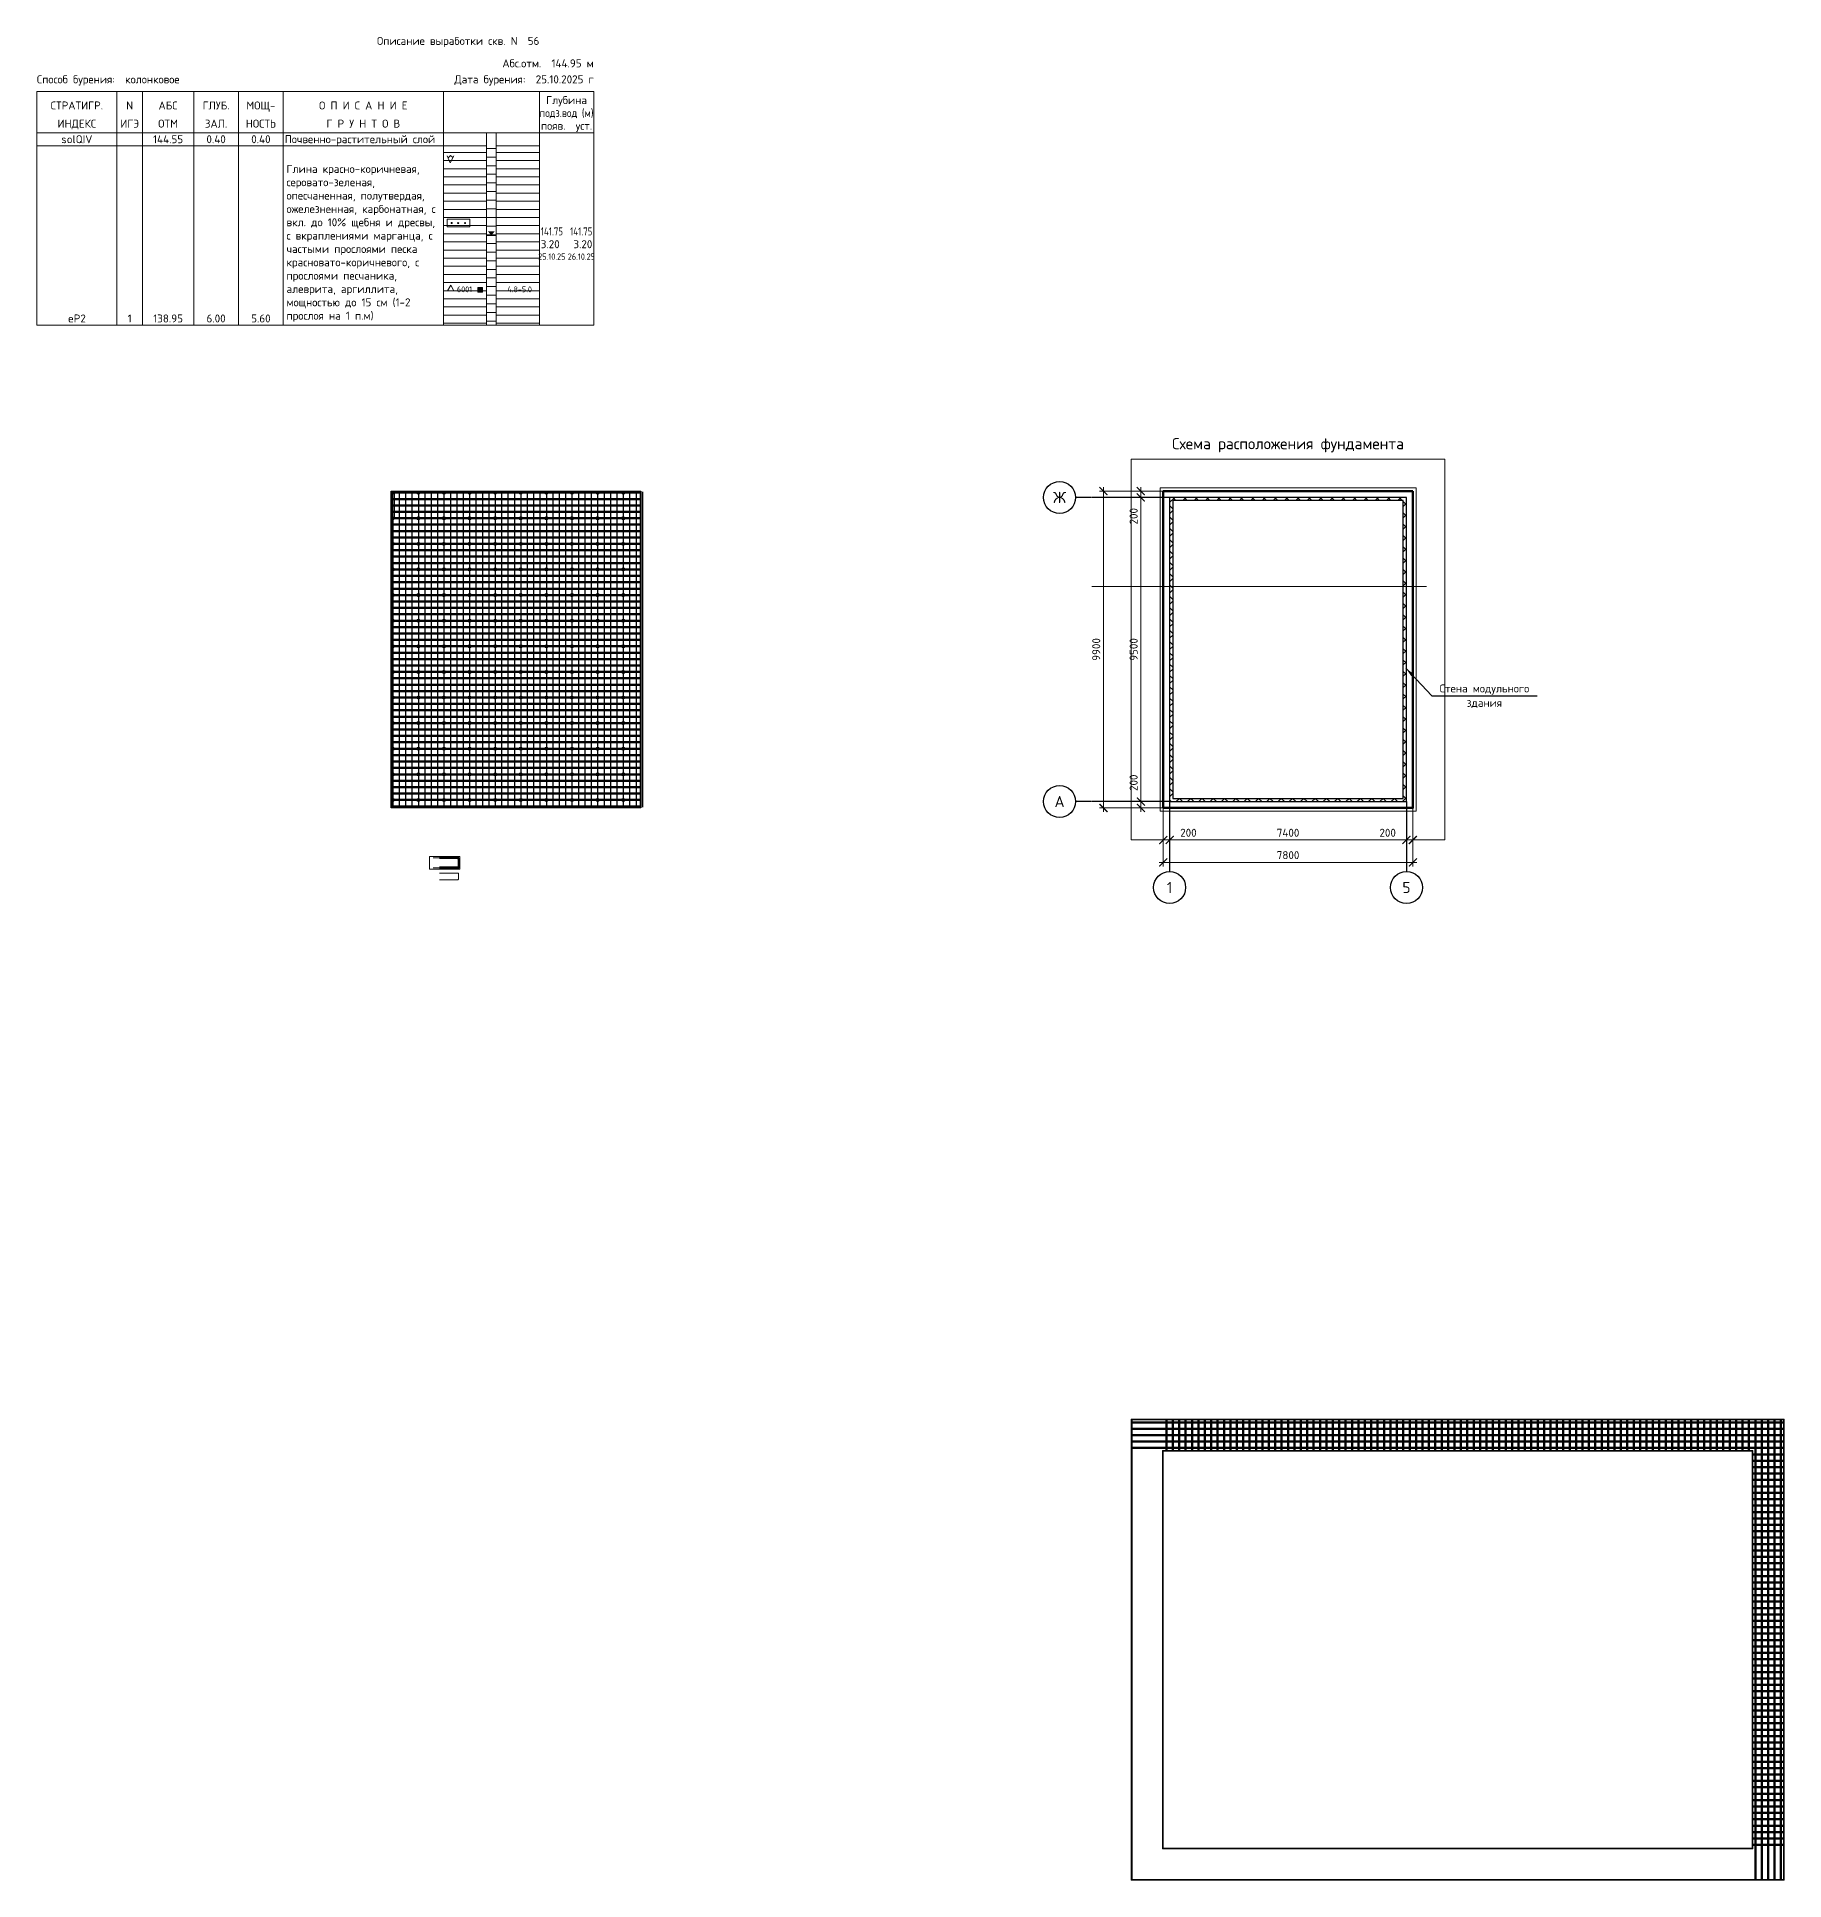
# Model space of a CAD drawing. Header units: millimetres. Extents: x 5081202 to 5184016, y -1127120 to -1055105.
# Drawn here: x 5081202 to 5135795, y -1127120 to -1069538 of the extents above; entities that cross this region are included whole.
import ezdxf
from ezdxf.enums import TextEntityAlignment as Align

# ---------------------------------------------------------------- set-up
doc = ezdxf.new("R2010")
doc.units = ezdxf.units.MM
doc.linetypes.add('ГОСТ 2.303 5', pattern=[24, 20, -1.5, 1, -1.5])
doc.layers.get('Defpoints').update_dxf_attribs({"color": 3})
for name, color, linetype in [('Probe', 7, 'Continuous'), ('Skv', 7, 'Continuous'), ('Table', 7, 'Continuous'), ('Water', 7, 'Continuous'), ('СПДС_Оси', 7, 'ГОСТ 2.303 5')]:
    doc.layers.add(name, color=color, linetype=linetype)
for name, color, linetype, lineweight in [('арматура', 7, 'Continuous', 50), ('второстепенные', 7, 'Continuous', 25), ('металл', 7, 'Continuous', 40), ('основная', 7, 'Continuous', 50), ('СПДС_ВЫНОСКИ', 7, 'Continuous', 18), ('СПДС_РАЗМЕРЫ', 7, 'Continuous', 18), ('текст', 7, 'Continuous', 20), ('тонкая', 7, 'Continuous', 20), ('Фундамент', 7, 'Continuous', 53), ('штриховка', 7, 'Continuous', 9)]:
    doc.layers.add(name, color=color, linetype=linetype, lineweight=lineweight)
doc.layers.add('помощь', color=1, linetype='Continuous', lineweight=0, plot=False)
doc.styles.add('ISOCPEUR', font='isocpeur.ttf')
doc.styles.add('ВНИПИТЕКСТ', font='isocpeui.ttf')
doc.styles.add('ГОСТ 2.304', font='isocpeur.ttf')
doc.dimstyles.new('СПДС$0', dxfattribs={"dimscale": 100, "dimtxt": 2.5, "dimasz": 2.5, "dimexe": 1.25, "dimexo": 0.004, "dimgap": 1, "dimtad": 1, "dimdec": 0, "dimtxsty": 'ВНИПИТЕКСТ', "dimblk": 'ARCHTICK', "dimcen": 0, "dimdle": 1.25, "dimclrd": 256, "dimclre": 256, "dimclrt": 256, "dimadec": 0, "dimazin": 2, "dimtfac": 1, "dimtdec": 0, "dimtmove": 1, "dimatfit": 3, "dimldrblk": 'NONE', "dimfxl": 1, "dimlwd": -1, "dimlwe": -1, "dimarcsym": 0})

# ---------------------------------------------------------------- blocks, each defined once
blk = doc.blocks.new('_ArchTick')
at = {"color": 0, "linetype": 'ByBlock', "const_width": 0.15}
blk.add_lwpolyline([(-0.5, -0.5), (0.5, 0.5)], dxfattribs=at)
blk = doc.blocks.new('*D7')
at = {"layer": 'Defpoints', "color": 0, "linetype": 'Continuous', "ltscale": 0.166667, "transparency": 16777216}
for p in [(5115695, -1083926), (5116395, -1083726), (5116595, -1083926)]:
    blk.add_point(p, dxfattribs=at)
at = {"layer": 'СПДС_РАЗМЕРЫ', "linetype": 'Continuous', "ltscale": 0.166667, "transparency": 16777216}
for p, q in [((5115695, -1083601), (5115695, -1083926)), ((5116394, -1083726), (5115570, -1083726)), ((5116594, -1083926), (5115570, -1083926)), ((5115695, -1083926), (5115695, -1084851))]:
    blk.add_line(p, q, dxfattribs=at)
at = {"layer": 'СПДС_РАЗМЕРЫ', "linetype": 'Continuous', "ltscale": 0.166667, "transparency": 16777216, "xscale": 250, "yscale": 250, "zscale": 250}
for p, rotation in [((5115695, -1083726), 90), ((5115695, -1083926), 270)]:
    blk.add_blockref('_ArchTick', p, dxfattribs=dict(at, rotation=rotation))
at = {"layer": 'СПДС_РАЗМЕРЫ', "linetype": 'Continuous', "ltscale": 0.166667, "transparency": 16777216, "insert": (5115470, -1084514), "char_height": 250, "attachment_point": 5, "rotation": 90, "style": 'ГОСТ 2.304'}
blk.add_mtext('200', dxfattribs=at)
blk = doc.blocks.new('_NONE')
blk = doc.blocks.new('*D8')
at = {"layer": 'Defpoints', "color": 0, "linetype": 'Continuous', "ltscale": 0.166667, "transparency": 16777216}
for p in [(5116395, -1083726), (5114527, -1093626), (5116395, -1093626)]:
    blk.add_point(p, dxfattribs=at)
at = {"layer": 'СПДС_РАЗМЕРЫ', "linetype": 'Continuous', "ltscale": 0.166667, "transparency": 16777216}
for p, q in [((5114527, -1083601), (5114527, -1093751)), ((5116394, -1083726), (5114402, -1083726)), ((5116394, -1093626), (5114402, -1093626))]:
    blk.add_line(p, q, dxfattribs=at)
at = {"layer": 'СПДС_РАЗМЕРЫ', "linetype": 'Continuous', "ltscale": 0.166667, "transparency": 16777216, "xscale": 250, "yscale": 250, "zscale": 250}
for p, rotation in [((5114527, -1083726), 90), ((5114527, -1093626), 270)]:
    blk.add_blockref('_ArchTick', p, dxfattribs=dict(at, rotation=rotation))
at = {"layer": 'СПДС_РАЗМЕРЫ', "linetype": 'Continuous', "ltscale": 0.166667, "transparency": 16777216, "insert": (5114302, -1088676), "char_height": 250, "attachment_point": 5, "rotation": 90, "style": 'ГОСТ 2.304'}
blk.add_mtext('9900', dxfattribs=at)
blk = doc.blocks.new('*D9')
at = {"layer": 'Defpoints', "color": 0, "linetype": 'Continuous', "ltscale": 0.166667, "transparency": 16777216}
for p in [(5115695, -1083926), (5116595, -1083926), (5115866, -1093426)]:
    blk.add_point(p, dxfattribs=at)
at = {"layer": 'СПДС_РАЗМЕРЫ', "linetype": 'Continuous', "ltscale": 0.166667, "transparency": 16777216}
for p, q in [((5116594, -1083926), (5115570, -1083926)), ((5115695, -1093551), (5115695, -1083801)), ((5115866, -1093426), (5115570, -1093426))]:
    blk.add_line(p, q, dxfattribs=at)
at = {"layer": 'СПДС_РАЗМЕРЫ', "linetype": 'Continuous', "ltscale": 0.166667, "transparency": 16777216, "xscale": 250, "yscale": 250, "zscale": 250}
for p, rotation in [((5115695, -1083926), 90), ((5115695, -1093426), 270)]:
    blk.add_blockref('_ArchTick', p, dxfattribs=dict(at, rotation=rotation))
at = {"layer": 'СПДС_РАЗМЕРЫ', "linetype": 'Continuous', "ltscale": 0.166667, "transparency": 16777216, "insert": (5115470, -1088676), "char_height": 250, "attachment_point": 5, "rotation": 90, "style": 'ГОСТ 2.304'}
blk.add_mtext('9500', dxfattribs=at)
blk = doc.blocks.new('*D11')
at = {"layer": 'Defpoints', "color": 0, "linetype": 'Continuous', "ltscale": 0.166667, "transparency": 16777216}
for p in [(5116595, -1094411), (5123995, -1094411), (5123995, -1094626)]:
    blk.add_point(p, dxfattribs=at)
at = {"layer": 'СПДС_РАЗМЕРЫ', "linetype": 'Continuous', "ltscale": 0.166667, "transparency": 16777216}
for p, q in [((5116595, -1094411), (5116595, -1094751)), ((5123995, -1094411), (5123995, -1094751)), ((5116470, -1094626), (5124120, -1094626))]:
    blk.add_line(p, q, dxfattribs=at)
at = {"layer": 'СПДС_РАЗМЕРЫ', "linetype": 'Continuous', "ltscale": 0.166667, "transparency": 16777216, "xscale": 250, "yscale": 250, "zscale": 250, "rotation": 180}
blk.add_blockref('_ArchTick', (5116595, -1094626), dxfattribs=at)
at = {"layer": 'СПДС_РАЗМЕРЫ', "linetype": 'Continuous', "ltscale": 0.166667, "transparency": 16777216, "xscale": 250, "yscale": 250, "zscale": 250}
blk.add_blockref('_ArchTick', (5123995, -1094626), dxfattribs=at)
at = {"layer": 'СПДС_РАЗМЕРЫ', "linetype": 'Continuous', "ltscale": 0.166667, "transparency": 16777216, "insert": (5120295, -1094401), "char_height": 250, "attachment_point": 5, "style": 'ГОСТ 2.304'}
blk.add_mtext('7400', dxfattribs=at)
blk = doc.blocks.new('*D13')
at = {"layer": 'Defpoints', "color": 0, "linetype": 'Continuous', "ltscale": 0.166667, "transparency": 16777216}
for p in [(5116395, -1093626), (5116595, -1094411), (5116595, -1094626)]:
    blk.add_point(p, dxfattribs=at)
at = {"layer": 'СПДС_РАЗМЕРЫ', "linetype": 'Continuous', "ltscale": 0.166667, "transparency": 16777216}
for p, q in [((5116395, -1093627), (5116395, -1094751)), ((5116595, -1094411), (5116595, -1094751)), ((5116270, -1094626), (5116595, -1094626)), ((5116595, -1094626), (5117520, -1094626))]:
    blk.add_line(p, q, dxfattribs=at)
at = {"layer": 'СПДС_РАЗМЕРЫ', "linetype": 'Continuous', "ltscale": 0.166667, "transparency": 16777216, "xscale": 250, "yscale": 250, "zscale": 250, "rotation": 180}
blk.add_blockref('_ArchTick', (5116395, -1094626), dxfattribs=at)
at = {"layer": 'СПДС_РАЗМЕРЫ', "linetype": 'Continuous', "ltscale": 0.166667, "transparency": 16777216, "xscale": 250, "yscale": 250, "zscale": 250}
blk.add_blockref('_ArchTick', (5116595, -1094626), dxfattribs=at)
at = {"layer": 'СПДС_РАЗМЕРЫ', "linetype": 'Continuous', "ltscale": 0.166667, "transparency": 16777216, "insert": (5117182, -1094401), "char_height": 250, "attachment_point": 5, "style": 'ГОСТ 2.304'}
blk.add_mtext('200', dxfattribs=at)
blk = doc.blocks.new('*D14')
at = {"layer": 'Defpoints', "color": 0, "linetype": 'Continuous', "ltscale": 0.166667, "transparency": 16777216}
for p in [(5124195, -1093626), (5123995, -1094411), (5123995, -1094626)]:
    blk.add_point(p, dxfattribs=at)
at = {"layer": 'СПДС_РАЗМЕРЫ', "linetype": 'Continuous', "ltscale": 0.166667, "transparency": 16777216}
for p, q in [((5124195, -1093627), (5124195, -1094751)), ((5123995, -1094411), (5123995, -1094751)), ((5123995, -1094626), (5123070, -1094626)), ((5124320, -1094626), (5123995, -1094626))]:
    blk.add_line(p, q, dxfattribs=at)
at = {"layer": 'СПДС_РАЗМЕРЫ', "linetype": 'Continuous', "ltscale": 0.166667, "transparency": 16777216, "xscale": 250, "yscale": 250, "zscale": 250, "rotation": 180}
blk.add_blockref('_ArchTick', (5123995, -1094626), dxfattribs=at)
at = {"layer": 'СПДС_РАЗМЕРЫ', "linetype": 'Continuous', "ltscale": 0.166667, "transparency": 16777216, "xscale": 250, "yscale": 250, "zscale": 250}
blk.add_blockref('_ArchTick', (5124195, -1094626), dxfattribs=at)
at = {"layer": 'СПДС_РАЗМЕРЫ', "linetype": 'Continuous', "ltscale": 0.166667, "transparency": 16777216, "insert": (5123407, -1094401), "char_height": 250, "attachment_point": 5, "style": 'ГОСТ 2.304'}
blk.add_mtext('200', dxfattribs=at)
blk = doc.blocks.new('*D15')
at = {"layer": 'Defpoints', "color": 0, "linetype": 'Continuous', "ltscale": 0.166667, "transparency": 16777216}
for p in [(5115695, -1093426), (5115866, -1093426), (5116395, -1093626)]:
    blk.add_point(p, dxfattribs=at)
at = {"layer": 'СПДС_РАЗМЕРЫ', "linetype": 'Continuous', "ltscale": 0.166667, "transparency": 16777216}
for p, q in [((5115695, -1093426), (5115695, -1092501)), ((5115866, -1093426), (5115570, -1093426)), ((5115695, -1093751), (5115695, -1093426)), ((5116394, -1093626), (5115570, -1093626))]:
    blk.add_line(p, q, dxfattribs=at)
at = {"layer": 'СПДС_РАЗМЕРЫ', "linetype": 'Continuous', "ltscale": 0.166667, "transparency": 16777216, "xscale": 250, "yscale": 250, "zscale": 250}
for p, rotation in [((5115695, -1093426), 90), ((5115695, -1093626), 270)]:
    blk.add_blockref('_ArchTick', p, dxfattribs=dict(at, rotation=rotation))
at = {"layer": 'СПДС_РАЗМЕРЫ', "linetype": 'Continuous', "ltscale": 0.166667, "transparency": 16777216, "insert": (5115470, -1092839), "char_height": 250, "attachment_point": 5, "rotation": 90, "style": 'ГОСТ 2.304'}
blk.add_mtext('200', dxfattribs=at)
blk = doc.blocks.new('*D16')
at = {"layer": 'Defpoints', "color": 0, "linetype": 'Continuous', "ltscale": 0.166667, "transparency": 16777216}
for p in [(5116395, -1093626), (5124195, -1093626), (5124195, -1095326)]:
    blk.add_point(p, dxfattribs=at)
at = {"layer": 'СПДС_РАЗМЕРЫ', "linetype": 'Continuous', "ltscale": 0.166667, "transparency": 16777216}
for p, q in [((5116395, -1093627), (5116395, -1095451)), ((5124195, -1093627), (5124195, -1095451)), ((5116270, -1095326), (5124320, -1095326))]:
    blk.add_line(p, q, dxfattribs=at)
at = {"layer": 'СПДС_РАЗМЕРЫ', "linetype": 'Continuous', "ltscale": 0.166667, "transparency": 16777216, "xscale": 250, "yscale": 250, "zscale": 250, "rotation": 180}
blk.add_blockref('_ArchTick', (5116395, -1095326), dxfattribs=at)
at = {"layer": 'СПДС_РАЗМЕРЫ', "linetype": 'Continuous', "ltscale": 0.166667, "transparency": 16777216, "xscale": 250, "yscale": 250, "zscale": 250}
blk.add_blockref('_ArchTick', (5124195, -1095326), dxfattribs=at)
at = {"layer": 'СПДС_РАЗМЕРЫ', "linetype": 'Continuous', "ltscale": 0.166667, "transparency": 16777216, "insert": (5120295, -1095101), "char_height": 250, "attachment_point": 5, "style": 'ГОСТ 2.304'}
blk.add_mtext('7800', dxfattribs=at)
blk = doc.blocks.new('*U33')
at = {"layer": 'арматура', "ltscale": 50}
blk.add_lwpolyline([(0, 475), (0, -475)], dxfattribs=at)
blk = doc.blocks.new('*U34')
at = {"layer": 'СПДС_РАЗМЕРЫ', "color": 0, "linetype": 'ByBlock', "lineweight": -2, "transparency": 16777216}
for p in [(-18200, 0), (-18000, 0), (-17800, 0), (-17600, 0), (-17400, 0), (-17200, 0), (-17000, 0), (-16800, 0), (-16600, 0), (-16400, 0), (-16200, 0), (-16000, 0), (-15800, 0), (-15600, 0), (-15400, 0), (-15200, 0), (-15000, 0), (-14800, 0), (-14600, 0), (-14400, 0), (-14200, 0), (-14000, 0), (-13800, 0), (-13600, 0), (-13400, 0), (-13200, 0), (-13000, 0), (-12800, 0), (-12600, 0), (-12400, 0), (-12200, 0), (-12000, 0), (-11800, 0), (-11600, 0), (-11400, 0), (-11200, 0), (-11000, 0), (-10800, 0), (-10600, 0), (-10400, 0), (-10200, 0), (-10000, 0), (-9800, 0), (-9600, 0), (-9400, 0), (-9200, 0), (-9000, 0), (-8800, 0), (-8600, 0), (-8400, 0), (-8200, 0), (-8000, 0), (-7800, 0), (-7600, 0), (-7400, 0), (-7200, 0), (-7000, 0), (-6800, 0), (-6600, 0), (-6400, 0), (-6200, 0), (-6000, 0), (-5800, 0), (-5600, 0), (-5400, 0), (-5200, 0), (-5000, 0), (-4800, 0), (-4600, 0), (-4400, 0), (-4200, 0), (-4000, 0), (-3800, 0), (-3600, 0), (-3400, 0), (-3200, 0), (-3000, 0), (-2800, 0), (-2600, 0), (-2400, 0), (-2200, 0), (-2000, 0), (-1800, 0), (-1600, 0), (-1400, 0), (-1200, 0), (-1000, 0), (-800, 0), (-600, 0), (-400, 0), (-200, 0), (0, 0)]:
    blk.add_blockref('*U33', p, dxfattribs=at)
blk = doc.blocks.new('*U35')
at = {"layer": 'арматура', "ltscale": 50}
blk.add_lwpolyline([(-475, 0), (475, 0)], dxfattribs=at)
blk = doc.blocks.new('*U36')
at = {"layer": 'СПДС_РАЗМЕРЫ', "color": 0, "linetype": 'ByBlock', "lineweight": -2, "transparency": 16777216}
for p in [(0, 0), (0, -200), (0, -400), (0, -600), (0, -800), (0, -1000), (0, -1200), (0, -1400), (0, -1600), (0, -1800), (0, -2000), (0, -2200), (0, -2400), (0, -2600), (0, -2800), (0, -3000), (0, -3200), (0, -3400), (0, -3600), (0, -3800), (0, -4000), (0, -4200), (0, -4400), (0, -4600), (0, -4800), (0, -5000), (0, -5200), (0, -5400), (0, -5600), (0, -5800), (0, -6000), (0, -6200), (0, -6400), (0, -6600), (0, -6800), (0, -7000), (0, -7200), (0, -7400), (0, -7600), (0, -7800), (0, -8000), (0, -8200), (0, -8400), (0, -8600), (0, -8800), (0, -9000), (0, -9200), (0, -9400), (0, -9600), (0, -9800), (0, -10000), (0, -10200), (0, -10400), (0, -10600), (0, -10800), (0, -11000), (0, -11200), (0, -11400), (0, -11600), (0, -11800), (0, -12000), (0, -12200)]:
    blk.add_blockref('*U35', p, dxfattribs=at)
blk = doc.blocks.new('IZ18')
at = {"color": 7, "linetype": 'Continuous', "lineweight": 0, "flags": 128}
for points in [[(-0.004, 0.224), (0.093, 0.004), (0.199, 0.221)], [(0.027, 0.157), (0.1, 0.234), (0.17, 0.164)]]:
    blk.add_lwpolyline(points, dxfattribs=at)
blk = doc.blocks.new('VK12')
at = {"color": 7, "linetype": 'Continuous', "lineweight": 0, "flags": 128}
blk.add_lwpolyline([(0.007, 0.007), (0.107, 0.182), (0.208, 0.007)], close=True, dxfattribs=at)
blk = doc.blocks.new('PR_KV')
at = {"linetype": 'Continuous', "lineweight": 0}
blk.add_hatch(color=256, dxfattribs=at).paths.add_polyline_path([(-0.077, 0.075), (0.077, 0.075), (0.077, -0.075), (-0.077, -0.075)])
at = {"color": 7, "linetype": 'Continuous', "lineweight": 0, "flags": 128}
blk.add_lwpolyline([(-0.077, 0.075), (0.077, 0.075), (0.077, -0.075), (-0.077, -0.075)], close=True, dxfattribs=at)
blk = doc.blocks.new('*U47')
at = {"ltscale": 50}
blk.add_lwpolyline([(-3875, 0), (3875, 0)], dxfattribs=at)
blk = doc.blocks.new('*U48')
at = {"layer": 'основная', "color": 0, "linetype": 'ByBlock', "lineweight": -2, "transparency": 16777216}
for p in [(0, 0), (0, -200), (0, -400), (0, -600), (0, -800), (0, -1000), (0, -1200), (0, -1400), (0, -1600), (0, -1800), (0, -2000), (0, -2200), (0, -2400), (0, -2600), (0, -2800), (0, -3000), (0, -3200), (0, -3400), (0, -3600), (0, -3800), (0, -4000), (0, -4200), (0, -4400), (0, -4600), (0, -4800), (0, -5000), (0, -5200), (0, -5400), (0, -5600), (0, -5800), (0, -6000), (0, -6200), (0, -6400), (0, -6600), (0, -6800), (0, -7000), (0, -7200), (0, -7400), (0, -7600), (0, -7800), (0, -8000), (0, -8200), (0, -8400), (0, -8600), (0, -8800), (0, -9000), (0, -9200), (0, -9400), (0, -9600), (0, -9800)]:
    blk.add_blockref('*U47', p, dxfattribs=at)
blk = doc.blocks.new('*U49')
at = {"layer": 'Defpoints', "ltscale": 50}
blk.add_lwpolyline([(0, 4925), (0, -4925)], dxfattribs=at)
blk = doc.blocks.new('*U50')
at = {"layer": 'СПДС_РАЗМЕРЫ', "color": 0, "linetype": 'ByBlock', "lineweight": -2, "transparency": 16777216}
for p in [(0, 0), (200, 0), (400, 0), (600, 0), (800, 0), (1000, 0), (1200, 0), (1400, 0), (1600, 0), (1800, 0), (2000, 0), (2200, 0), (2400, 0), (2600, 0), (2800, 0), (3000, 0), (3200, 0), (3400, 0), (3600, 0), (3800, 0), (4000, 0), (4200, 0), (4400, 0), (4600, 0), (4800, 0), (5000, 0), (5200, 0), (5400, 0), (5600, 0), (5800, 0), (6000, 0), (6200, 0), (6400, 0), (6600, 0), (6800, 0), (7000, 0), (7200, 0), (7400, 0), (7600, 0), (7800, 0)]:
    blk.add_blockref('*U49', p, dxfattribs=at)
blk = doc.blocks.new('*U51')
at = {"ltscale": 50}
blk.add_circle((0, 0), 50, dxfattribs=at)
blk = doc.blocks.new('*U52')
at = {"layer": 'помощь', "color": 0, "linetype": 'ByBlock', "lineweight": -2, "transparency": 16777216}
for p in [(0, 0), (800, 0), (1600, 0), (2400, 0), (3200, 0), (4000, 0), (4800, 0), (5600, 0), (6400, 0), (7200, 0), (0, -800), (800, -800), (1600, -800), (2400, -800), (3200, -800), (4000, -800), (4800, -800), (5600, -800), (6400, -800), (7200, -800), (0, -1600), (800, -1600), (1600, -1600), (2400, -1600), (3200, -1600), (4000, -1600), (4800, -1600), (5600, -1600), (6400, -1600), (7200, -1600), (0, -2400), (800, -2400), (1600, -2400), (2400, -2400), (3200, -2400), (4000, -2400), (4800, -2400), (5600, -2400), (6400, -2400), (7200, -2400), (0, -3200), (800, -3200), (1600, -3200), (2400, -3200), (3200, -3200), (4000, -3200), (4800, -3200), (5600, -3200), (6400, -3200), (7200, -3200), (0, -4000), (800, -4000), (1600, -4000), (2400, -4000), (3200, -4000), (4000, -4000), (4800, -4000), (5600, -4000), (6400, -4000), (7200, -4000), (0, -4800), (800, -4800), (1600, -4800), (2400, -4800), (3200, -4800), (4000, -4800), (4800, -4800), (5600, -4800), (6400, -4800), (7200, -4800), (0, -5600), (800, -5600), (1600, -5600), (2400, -5600), (3200, -5600), (4000, -5600), (4800, -5600), (5600, -5600), (6400, -5600), (7200, -5600), (0, -6400), (800, -6400), (1600, -6400), (2400, -6400), (3200, -6400), (4000, -6400), (4800, -6400), (5600, -6400), (6400, -6400), (7200, -6400), (0, -7200), (800, -7200), (1600, -7200), (2400, -7200), (3200, -7200), (4000, -7200), (4800, -7200), (5600, -7200), (6400, -7200), (7200, -7200), (0, -8000), (800, -8000), (1600, -8000), (2400, -8000), (3200, -8000), (4000, -8000), (4800, -8000), (5600, -8000), (6400, -8000), (7200, -8000), (0, -8800), (800, -8800), (1600, -8800), (2400, -8800), (3200, -8800), (4000, -8800), (4800, -8800), (5600, -8800), (6400, -8800), (7200, -8800), (0, -9600), (800, -9600), (1600, -9600), (2400, -9600), (3200, -9600), (4000, -9600), (4800, -9600), (5600, -9600), (6400, -9600), (7200, -9600)]:
    blk.add_blockref('*U51', p, dxfattribs=at)

msp = doc.modelspace()

# ---------------------------------------------------------------- hatches: boundary and pattern name
at = {"linetype": 'Continuous', "ltscale": 0.166667}
h = msp.add_hatch(dxfattribs=at)
h.set_pattern_fill('НЕМЕТАЛЛИЧЕСКИЕ МАТЕРИАЛЫ', color=256, scale=100, angle=270, pattern_type=2)
h.set_pattern_definition([(315, (5566441.78, 2903418.1), (176.776695, 176.776695), []), (45, (5566441.78, 2903418.1), (-176.776695, 176.776695), [])])
h.paths.add_polyline_path([(5123994.5, -1093426.2), (5123994.5, -1083926.2), (5116594.5, -1083926.2), (5116594.5, -1093426.2)])
h.paths.add_polyline_path([(5123894.5, -1093326.2), (5116694.5, -1093326.2), (5116694.5, -1084026.2), (5123894.5, -1084026.2)], flags=16)
at = {"layer": 'Water'}
msp.add_hatch(color=5, dxfattribs=at).paths.add_polyline_path([(5095402.1, -1075740.8), (5095292.1, -1075610.8), (5095512.1, -1075610.8)])
at = {"layer": 'штриховка'}
h = msp.add_hatch(dxfattribs=at)
h.set_pattern_fill('ANSI31', color=256, scale=80, angle=315, style=0)
h.paths.add_polyline_path([(5093902.1, -1072940.8), (5095252.1, -1072940.8), (5095252.1, -1078540.8), (5093902.1, -1078540.8)])
h = msp.add_hatch(dxfattribs=at)
h.set_pattern_fill('ANSI31', color=256, scale=85, angle=315, style=0)
h.paths.add_polyline_path([(5095252.1, -1072940.8), (5095552.1, -1072940.8), (5095552.1, -1078540.8), (5095252.1, -1078540.8)])
h = msp.add_hatch(dxfattribs=at)
h.set_pattern_fill('ANSI31', color=256, scale=80, angle=315, style=0)
h.paths.add_polyline_path([(5095552.1, -1072940.8), (5096902.1, -1072940.8), (5096902.1, -1078540.8), (5095552.1, -1078540.8)])

# ---------------------------------------------------------------- linework, layer by layer
at = {"color": 7, "linetype": 'Continuous', "lineweight": 0}
for p, q in [((5081202.1, -1071240.8), (5098602.1, -1071240.8)), ((5081202.1, -1072540.8), (5081202.1, -1071240.8)), ((5083702.1, -1072540.8), (5083702.1, -1071240.8)), ((5084502.1, -1072540.8), (5084502.1, -1071240.8)), ((5086102.1, -1072540.8), (5086102.1, -1071240.8)), ((5087502.1, -1072540.8), (5087502.1, -1071240.8)), ((5088902.1, -1072540.8), (5088902.1, -1071240.8)), ((5093902.1, -1072540.8), (5093902.1, -1071240.8)), ((5096902.1, -1072540.8), (5096902.1, -1071240.8)), ((5098602.1, -1072540.8), (5098602.1, -1071240.8)), ((5081202.1, -1072540.8), (5098602.1, -1072540.8))]:
    msp.add_line(p, q, dxfattribs=at)
at = {"linetype": 'Continuous', "lineweight": 0, "flags": 128}
msp.add_lwpolyline([(5094025.1, -1075234.2), (5094732.1, -1075234.2), (5094732.1, -1075474.2), (5094025.1, -1075474.2)], close=True, dxfattribs=at)
at = {"linetype": 'Continuous', "ltscale": 0.166667}
for points in [[(5123994.5, -1093426.2), (5123994.5, -1083926.2), (5116594.5, -1083926.2), (5116594.5, -1093426.2)], [(5123894.5, -1093326.2), (5123894.5, -1084026.2), (5116694.5, -1084026.2), (5116694.5, -1093326.2)]]:
    msp.add_lwpolyline(points, close=True, dxfattribs=at)
at = {"color": 7, "linetype": 'Continuous', "lineweight": 0}
for centre in [(5094162.5, -1075352.8), (5094365.4, -1075355.2), (5094582.4, -1075355.1)]:
    msp.add_circle(centre, 16.5, dxfattribs=at)
at = {"layer": 'Skv', "color": 7, "linetype": 'Continuous', "lineweight": 0}
for p, q in [((5093902.1, -1072540.8), (5095252.1, -1072540.8)), ((5096902.1, -1072540.8), (5095552.1, -1072540.8)), ((5093902.1, -1072940.8), (5095252.1, -1072940.8)), ((5095552.1, -1072940.8), (5096902.1, -1072940.8)), ((5093902.1, -1078540.8), (5095252.1, -1078540.8)), ((5095552.1, -1078540.8), (5096902.1, -1078540.8))]:
    msp.add_line(p, q, dxfattribs=at)
msp.add_lwpolyline([(5095252.1, -1072540.8), (5095552.1, -1072540.8), (5095552.1, -1078540.8), (5095252.1, -1078540.8), (5095252.1, -1072540.8), (5095252.1, -1072540.8)], close=True, dxfattribs=at)
at = {"layer": 'Table', "color": 7, "linetype": 'Continuous', "lineweight": 0}
for p, q in [((5081202.1, -1072540.8), (5081202.1, -1078540.8)), ((5083702.1, -1072540.8), (5083702.1, -1078540.8)), ((5084502.1, -1072540.8), (5084502.1, -1078540.8)), ((5086102.1, -1072540.8), (5086102.1, -1078540.8)), ((5087502.1, -1072540.8), (5087502.1, -1078540.8)), ((5088902.1, -1072540.8), (5088902.1, -1078540.8)), ((5093902.1, -1072540.8), (5093902.1, -1078540.8)), ((5096902.1, -1072540.8), (5096902.1, -1078540.8)), ((5098602.1, -1072540.8), (5098602.1, -1078540.8)), ((5081202.1, -1072940.8), (5083702.1, -1072940.8)), ((5083702.1, -1072940.8), (5084502.1, -1072940.8)), ((5084502.1, -1072940.8), (5086102.1, -1072940.8)), ((5086102.1, -1072940.8), (5087502.1, -1072940.8)), ((5087502.1, -1072940.8), (5088902.1, -1072940.8)), ((5081202.1, -1078540.8), (5083702.1, -1078540.8)), ((5083702.1, -1078540.8), (5084502.1, -1078540.8)), ((5084502.1, -1078540.8), (5086102.1, -1078540.8)), ((5086102.1, -1078540.8), (5087502.1, -1078540.8)), ((5087502.1, -1078540.8), (5088902.1, -1078540.8)), ((5088902.1, -1078540.8), (5093902.1, -1078540.8)), ((5096902.1, -1078540.8), (5098602.1, -1078540.8))]:
    msp.add_line(p, q, dxfattribs=at)
at = {"layer": 'Water', "color": 5, "linetype": 'Continuous', "lineweight": 0}
msp.add_line((5095252.1, -1075740.8), (5095552.1, -1075740.8), dxfattribs=at)
at = {"layer": 'арматура', "ltscale": 50}
for points in [[(5115419.5, -1112819.9), (5135769.5, -1112819.9)], [(5115419.5, -1113019.9), (5135769.5, -1113019.9)], [(5134894.5, -1112744.9), (5134894.5, -1127094.9)], [(5135094.5, -1112744.9), (5135094.5, -1127094.9)], [(5135294.5, -1112744.9), (5135294.5, -1127094.9)], [(5135494.5, -1112744.9), (5135494.5, -1127094.9)], [(5135694.5, -1112744.9), (5135694.5, -1127094.9)], [(5115419.5, -1113219.9), (5135769.5, -1113219.9)], [(5115419.5, -1113419.9), (5135769.5, -1113419.9)], [(5115419.5, -1113619.9), (5135769.5, -1113619.9)]]:
    msp.add_lwpolyline(points, dxfattribs=at)
at = {"layer": 'второстепенные', "linetype": 'Continuous', "ltscale": 0.083333}
msp.add_lwpolyline([(5100072, -1083726.2), (5100072, -1093626.2), (5092272, -1093626.2), (5092272, -1083726.2)], close=True, dxfattribs=at)
at = {"layer": 'металл', "ltscale": 100}
for p, q in [((5094354.4, -1095181.4), (5093780.4, -1095181.4)), ((5093780.4, -1095181.4), (5093780.4, -1095193.4)), ((5094354.4, -1095193.4), (5093780.4, -1095193.4)), ((5094354.4, -1095489.4), (5093780.4, -1095489.4)), ((5093780.4, -1095489.4), (5093780.4, -1095501.4)), ((5094354.4, -1095501.4), (5093780.4, -1095501.4)), ((5094374.4, -1095213.4), (5094374.4, -1095469.4)), ((5094386.4, -1095209.9), (5094386.4, -1095469.4))]:
    msp.add_line(p, q, dxfattribs=at)
for centre, radius, start, end in [((5094354.4, -1095213.4), 32, 0, 90), ((5094354.4, -1095213.4), 20, 0, 90), ((5094354.4, -1095469.4), 20, 270, 0), ((5094354.4, -1095469.4), 32, 270, 0)]:
    msp.add_arc(centre, radius, start, end, dxfattribs=at)
at = {"layer": 'помощь', "ltscale": 50}
for points in [[(5115394.5, -1082726.2), (5125194.5, -1082726.2), (5125194.5, -1094626.2), (5115394.5, -1094626.2)], [(5116294.5, -1083626.2), (5124294.5, -1083626.2), (5124294.5, -1093726.2), (5116294.5, -1093726.2)]]:
    msp.add_lwpolyline(points, close=True, dxfattribs=at)
at = {"layer": 'помощь', "linetype": 'Continuous', "ltscale": 0.083333}
for points in [[(5100047, -1083751.2), (5100047, -1093601.2), (5092297, -1093601.2), (5092297, -1083751.2)], [(5135769.5, -1112744.9), (5135769.5, -1127094.9), (5115419.5, -1127094.9), (5115419.5, -1112744.9)], [(5134819.5, -1113694.9), (5134819.5, -1126144.9), (5116369.5, -1126144.9), (5116369.5, -1113694.9)]]:
    msp.add_lwpolyline(points, close=True, dxfattribs=at)
at = {"layer": 'помощь', "ltscale": 100}
for points in [[(5093580.4, -1095187.4), (5094354.4, -1095187.4, -0.4142136), (5094380.4, -1095213.4), (5094380.4, -1095469.4, -0.4142136), (5094354.4, -1095495.4), (5093580.4, -1095495.4)], [(5093780.4, -1095660.3), (5094354.4, -1095660.3, -0.4142136), (5094380.4, -1095686.3), (5094380.4, -1095842.3, -0.4142136), (5094354.4, -1095868.3), (5093780.4, -1095868.3)]]:
    msp.add_lwpolyline(points, format="xyb", dxfattribs=at)
at = {"layer": 'СПДС_ВЫНОСКИ', "lineweight": 25, "ltscale": 0.166667}
for p, q in [((5123975.1, -1089257.1), (5124782.5, -1090118.9)), ((5124782.5, -1090118.9), (5128077.7, -1090118.9))]:
    msp.add_line(p, q, dxfattribs=at)
at = {"layer": 'СПДС_ВЫНОСКИ'}
for points in [[(5114161.7, -1086709.2), (5124625.4, -1086709.2)], [(5123894.5, -1092104.9), (5123895.5, -1092104.9)], [(5093473.7, -1095141.4), (5093473.7, -1095541.4)]]:
    msp.add_lwpolyline(points, dxfattribs=at)
at = {"layer": 'СПДС_ВЫНОСКИ', "lineweight": 25, "ltscale": 0.166667}
msp.add_solid([(5123975.1, -1089257.1), (5124217.2, -1089442), (5124143.8, -1089510.8)], dxfattribs=at)
at = {"layer": 'СПДС_Оси', "linetype": 'ГОСТ 2.303 5', "lineweight": 25, "ltscale": 0.166667}
for points in [[(5116594.5, -1083926.2), (5114155.9, -1083926.2), (5113655.9, -1083926.2)], [(5116594.5, -1093426.2), (5116594.5, -1093426.2), (5114155.9, -1093426.2), (5113655.9, -1093426.2)], [(5116594.5, -1093426.2), (5116594.5, -1093426.2), (5116594.5, -1094411.1), (5116594.5, -1095611.1)], [(5123994.5, -1093426.2), (5123994.5, -1094411.1), (5123994.5, -1095611.1)]]:
    msp.add_lwpolyline(points, dxfattribs=at)
at = {"layer": 'СПДС_Оси', "linetype": 'Continuous', "lineweight": 25, "ltscale": 0.166667}
for centre in [(5113155.9, -1083926.2), (5113155.9, -1093426.2), (5116594.5, -1096111.1), (5123994.5, -1096111.1)]:
    msp.add_circle(centre, 500, dxfattribs=at)
at = {"layer": 'СПДС_РАЗМЕРЫ', "ltscale": 50}
msp.add_lwpolyline([(5092372, -1083751.2), (5092372, -1084551.2)], dxfattribs=at)
at = {"layer": 'текст'}
msp.add_line((5088902.1, -1072940.8), (5093902.1, -1072940.8), dxfattribs=at)
at = {"layer": 'тонкая', "ltscale": 100}
for p, q in [((5094414.9, -1095141.4), (5093473.7, -1095141.4)), ((5094414.9, -1095141.4), (5094414.9, -1095541.4)), ((5094414.9, -1095541.4), (5093473.7, -1095541.4))]:
    msp.add_line(p, q, dxfattribs=at)
at = {"layer": 'тонкая', "linetype": 'Continuous', "ltscale": 0.083333}
for points in [[(5135794.5, -1112719.9), (5135794.5, -1127119.9), (5115394.5, -1127119.9), (5115394.5, -1112719.9)], [(5134794.5, -1113719.9), (5134794.5, -1126119.9), (5116394.5, -1126119.9), (5116394.5, -1113719.9)]]:
    msp.add_lwpolyline(points, close=True, dxfattribs=at)
at = {"layer": 'Фундамент', "linetype": 'Continuous', "ltscale": 0.083333}
msp.add_lwpolyline([(5124194.5, -1083726.2), (5124194.5, -1093626.2), (5116394.5, -1093626.2), (5116394.5, -1083726.2)], close=True, dxfattribs=at)

# ---------------------------------------------------------------- block references
at = {"layer": 'Probe', "xscale": 1000, "yscale": 1000, "zscale": 1000}
msp.add_blockref('PR_KV', (5095052.1, -1077440.8), dxfattribs=at)
at = {"layer": 'Skv', "xscale": 1000, "yscale": 1000, "zscale": 1000}
for name, p in [('IZ18', (5094027.1, -1073474.2)), ('VK12', (5094027.1, -1077474.2))]:
    msp.add_blockref(name, p, dxfattribs=at)
at = {"layer": 'основная'}
msp.add_blockref('*U48', (5096172, -1083776.2), dxfattribs=at)
at = {"layer": 'помощь'}
msp.add_blockref('*U52', (5092322, -1083776.2), dxfattribs=at)
at = {"layer": 'СПДС_РАЗМЕРЫ'}
for name, p in [('*U50', (5092322, -1088676.2)), ('*U34', (5134694.5, -1113219.9)), ('*U36', (5135294.5, -1113819.9))]:
    msp.add_blockref(name, p, dxfattribs=at)

# ---------------------------------------------------------------- texts
at = {"layer": 'СПДС_ВЫНОСКИ', "lineweight": 25, "ltscale": 0.166667, "style": 'ГОСТ 2.304'}
msp.add_text('Стена модульного', height=250, dxfattribs=at).set_placement((5126430.1, -1090018.9), align=Align.CENTER)
msp.add_text('здания', height=250, dxfattribs=at).set_placement((5126430.1, -1090218.9), align=Align.TOP_CENTER)
at = {"layer": 'СПДС_РАЗМЕРЫ', "insert": (5089002.1, -1078440.8), "char_height": 250, "width": 4776.921, "attachment_point": 7, "style": 'ГОСТ 2.304'}
msp.add_mtext('Глина красно-коричневая, серовато-зеленая, опесчаненная, полутвердая, ожелезненная, карбонатная, с вкл. до 10% щебня и дресвы, с вкраплениями марганца, с частыми прослоями песка красновато-коричневого, с прослоями песчаника, алеврита, аргиллита, мощностью до 15 см (1-2 прослоя на 1 п.м)', dxfattribs=at)
at = {"layer": 'текст', "style": 'ISOCPEUR'}
for s, height, p in [('Описание выработки скв. N  56', 250, (5096902.1, -1069790.1)), ('Абс.отм.  144.95 м', 250, (5098602.1, -1070490.8)), ('Дата бурения:  25.10.2025 г', 250, (5098602.1, -1070990.8)), ('3.20', 250, (5098558.1, -1076140.8)), ('6001', 180, (5094802.1, -1077515.8))]:
    msp.add_text(s, height=height, dxfattribs=at).set_placement(p, align=Align.RIGHT)
for s, height, p in [('Способ бурения:  колонковое', 250, (5081202.1, -1070990.8)), ('Почвенно-растительный слой', 250, (5088946.2, -1072860.8)), ('3.20', 250, (5096946.2, -1076140.8)), ('4.8-5.0', 180, (5095902.1, -1077515.8))]:
    msp.add_text(s, height=height, dxfattribs=at).set_placement(p)
for s, p in [('СТРАТИГР.', (5082452.1, -1071807.5)), ('N', (5084102.1, -1071807.5)), ('АБС', (5085302.1, -1071807.5)), ('ГЛУБ.', (5086802.1, -1071807.5)), ('МОЩ-', (5088202.1, -1071807.5)), ('О П И С А Н И Е', (5091402.1, -1071807.5)), ('Глубина', (5097752.1, -1071640.8)), ('ИНДЕКС', (5082452.1, -1072374.2)), ('ИГЭ', (5084102.1, -1072374.2)), ('ОТМ', (5085302.1, -1072374.2)), ('ЗАЛ.', (5086802.1, -1072374.2)), ('НОСТЬ', (5088202.1, -1072374.2)), ('Г Р У Н Т О В', (5091402.1, -1072374.2)), ('solQIV', (5082452.1, -1072860.8)), ('144.55', (5085302.1, -1072860.8)), ('0.40', (5086802.1, -1072860.8)), ('0.40', (5088202.1, -1072860.8)), ('появ.  уст.', (5097752.1, -1072440.8)), ('eP2', (5082452.1, -1078460.8)), ('1', (5084102.1, -1078460.8)), ('138.95', (5085302.1, -1078460.8)), ('6.00', (5086802.1, -1078460.8)), ('5.60', (5088202.1, -1078460.8))]:
    msp.add_text(s, height=250, dxfattribs=at).set_placement(p, align=Align.CENTER)
for s, height, width, p in [('подз.вод (м)', 250, 0.9, (5097752.1, -1072040.8)), ('25.10.25', 200, 0.8, (5097292.3, -1076504.4)), ('26.10.25', 200, 0.8, (5098216.1, -1076504.4))]:
    msp.add_text(s, height=height, dxfattribs=dict(at, width=width)).set_placement(p, align=Align.CENTER)
at = {"layer": 'текст', "style": 'ISOCPEUR', "width": 0.8}
msp.add_text('141.75', height=250, dxfattribs=at).set_placement((5096946.2, -1075740.8))
msp.add_text('141.75', height=250, dxfattribs=at).set_placement((5098558.1, -1075740.8), align=Align.RIGHT)
at = {"layer": 'текст', "ltscale": 25, "style": 'ГОСТ 2.304'}
msp.add_text('Схема расположения фундамента', height=350, dxfattribs=at).set_placement((5120294.5, -1082246.4), align=Align.MIDDLE_CENTER)
at = {"layer": 'текст', "ltscale": 0.166667, "style": 'ГОСТ 2.304'}
for s, p in [('Ж', (5113155.9, -1083926.2)), ('А', (5113155.9, -1093426.2)), ('1', (5116594.5, -1096111.1)), ('5', (5123994.5, -1096111.1))]:
    msp.add_text(s, height=350, dxfattribs=at).set_placement(p, align=Align.MIDDLE_CENTER)

# ---------------------------------------------------------------- dimensions: what is measured, and where the dimension line sits
at = {"layer": 'СПДС_РАЗМЕРЫ', "linetype": 'Continuous', "ltscale": 0.166667}
for base, p1, p2, angle, override, picture, middle in [((5114527, -1093626.2), (5116394.5, -1083726.2), (5116394.5, -1093626.2), 270, {"dimtxsty": 'ГОСТ 2.304'}, '*D8', (5114302, -1088676.2)), ((5115694.5, -1083926.2), (5116394.5, -1083726.2), (5116594.5, -1083926.2), 270, {"dimtxsty": 'ГОСТ 2.304', "dimtmove": 0}, '*D7', (5115469.5, -1084513.7)), ((5115694.5, -1083926.2), (5115866.1, -1093426.2), (5116594.5, -1083926.2), 270, {"dimtxsty": 'ГОСТ 2.304'}, '*D9', (5115469.5, -1088676.2)), ((5115694.5, -1093426.2), (5116394.5, -1093626.2), (5115866.1, -1093426.2), 90, {"dimtxsty": 'ГОСТ 2.304', "dimtmove": 0}, '*D15', (5115469.5, -1092838.7)), ((5123994.5, -1094626.2), (5124194.5, -1093626.2), (5123994.5, -1094411.1), 180, {"dimtxsty": 'ГОСТ 2.304', "dimtmove": 0}, '*D14', (5123407, -1094401.2))]:
    dim = msp.add_linear_dim(base=base, p1=p1, p2=p2, angle=angle, dimstyle='СПДС$0', override=override, dxfattribs=at)
    dim.commit()
    dim.dimension.update_dxf_attribs({"geometry": picture, "text_midpoint": middle})
for base, p1, p2, override, picture, middle in [((5116594.5, -1094626.2), (5116394.5, -1093626.2), (5116594.5, -1094411.1), {"dimtxsty": 'ГОСТ 2.304', "dimtmove": 0}, '*D13', (5117182, -1094401.2)), ((5124194.5, -1095326.2), (5116394.5, -1093626.2), (5124194.5, -1093626.2), {"dimtxsty": 'ГОСТ 2.304'}, '*D16', (5120294.5, -1095101.2)), ((5123994.5, -1094626.2), (5116594.5, -1094411.1), (5123994.5, -1094411.1), {"dimtxsty": 'ГОСТ 2.304'}, '*D11', (5120294.5, -1094401.2))]:
    dim = msp.add_linear_dim(base=base, p1=p1, p2=p2, dimstyle='СПДС$0', override=override, dxfattribs=at)
    dim.commit()
    dim.dimension.update_dxf_attribs({"geometry": picture, "text_midpoint": middle})

doc.saveas('drawing.dxf')
